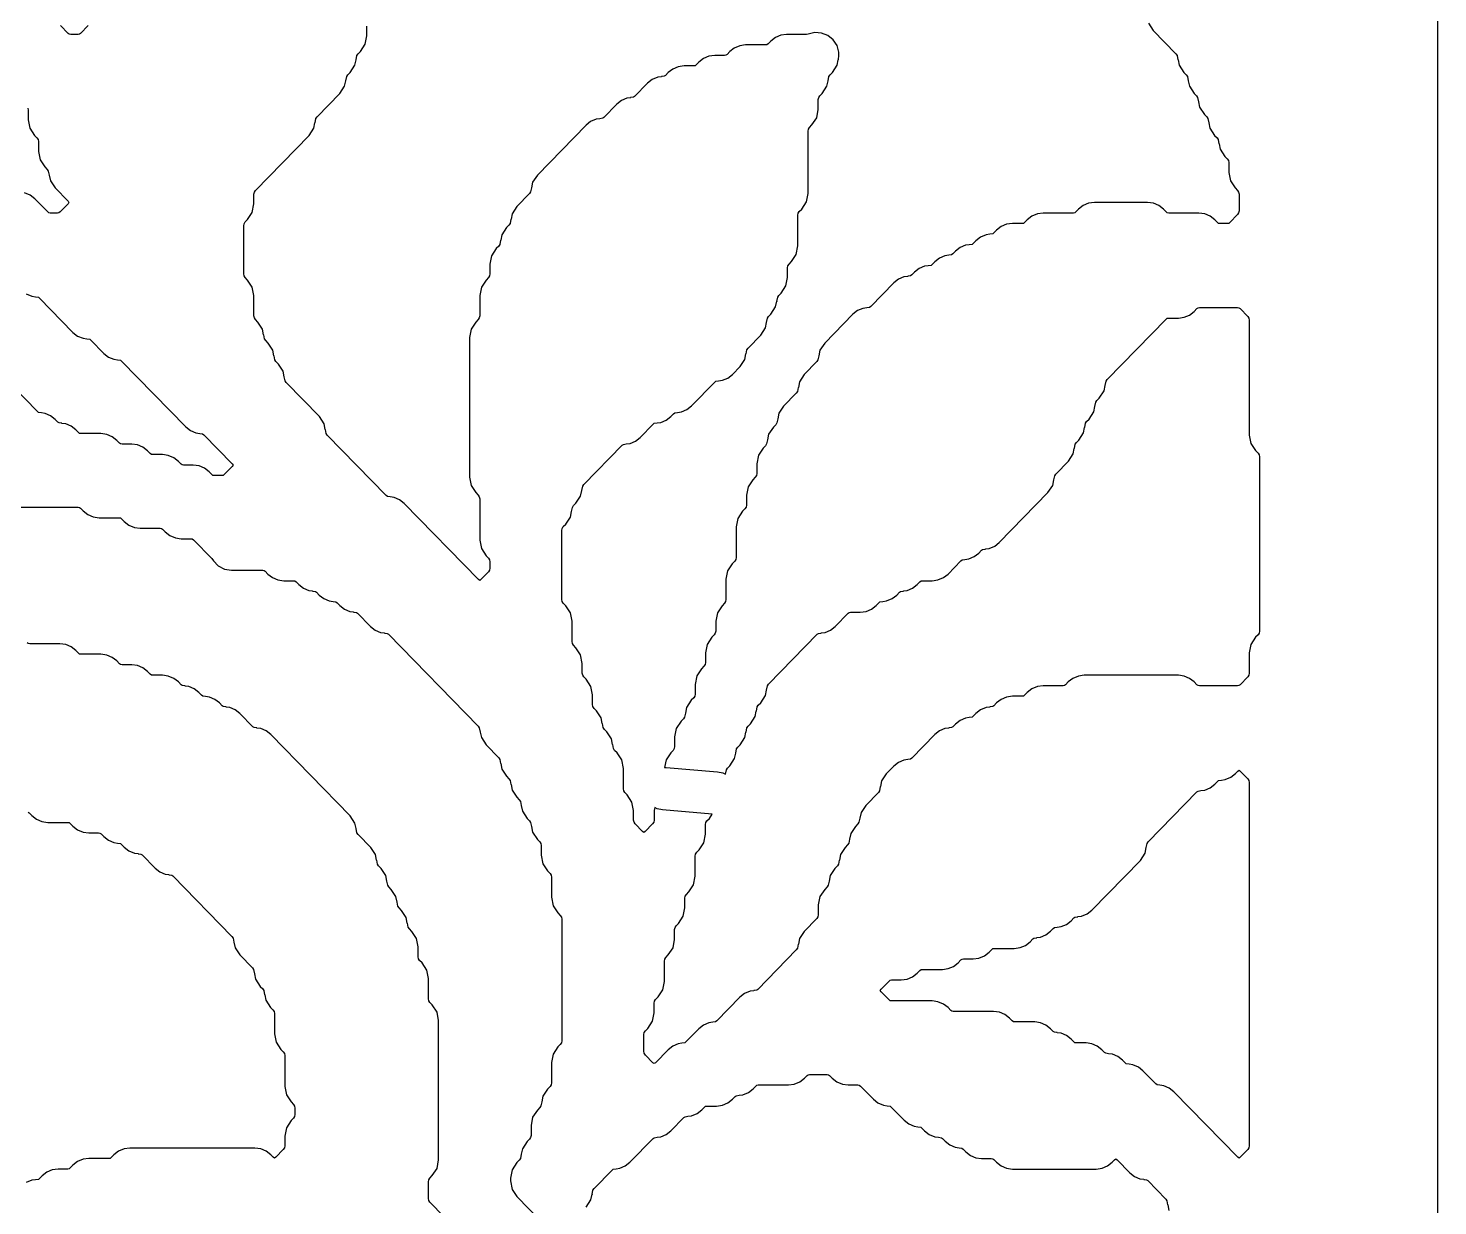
# Model space of a CAD drawing. Header units: millimetres. Extents: x 0 to 63, y 0 to 126.
# Drawn here: x 31.63 to 63.27, y 73.14 to 99.57 of the extents above; entities that cross this region are included whole.
import ezdxf

# ---------------------------------------------------------------- set-up
doc = ezdxf.new("R2010")
doc.units = ezdxf.units.MM
doc.layers.add('CUT', color=1, linetype='Continuous')

msp = doc.modelspace()

# ---------------------------------------------------------------- linework, layer by layer
at = {"layer": 'CUT'}
for points in [[(50.134, 0), (50.134, 3), (63.2679, 3), (63.2679, 123), (50.134, 123), (50.134, 126), (42.134, 126), (42.134, 123), (21.134, 123), (21.134, 126), (13.134, 126), (13.134, 123), (0, 123), (0, 3), (13.134, 3), (13.134, 0), (21.134, 0), (21.134, 3), (42.134, 3), (42.134, 0)], [(50.9795, 78.2042), (51.011, 78.2084), (51.2277, 78.2084), (51.3591, 78.226), (51.4812, 78.2774), (51.5855, 78.3591), (51.6454, 78.4204), (51.6704, 78.44), (51.7019, 78.4442), (52.1489, 78.4442), (52.2802, 78.4618), (52.4023, 78.5132), (52.5066, 78.5949), (52.5665, 78.6562), (52.5915, 78.6758), (52.623, 78.68), (52.8397, 78.68), (52.971, 78.6976), (53.0931, 78.749), (53.1974, 78.8306), (53.2573, 78.892), (53.2824, 78.9116), (53.3139, 78.9158), (53.7609, 78.9158), (53.8922, 78.9333), (54.0143, 78.9848), (54.1186, 79.0664), (54.1785, 79.1278), (54.2035, 79.1474), (54.268, 79.156), (54.2677, 79.1578), (54.3527, 79.1691), (54.4748, 79.2205), (54.5791, 79.3022), (54.639, 79.3636), (54.6641, 79.3832), (54.7285, 79.3918), (54.7283, 79.3936), (54.8133, 79.4049), (54.9354, 79.4563), (55.0397, 79.538), (55.0996, 79.5994), (55.1246, 79.6189), (55.1891, 79.6276), (55.1889, 79.6293), (55.2739, 79.6407), (55.396, 79.6921), (55.5003, 79.7738), (56.5925, 80.8922), (56.6979, 81.0529), (56.7224, 81.1782), (56.7255, 81.1776), (56.7436, 81.2701), (56.7687, 81.3084), (57.863, 82.4288), (57.888, 82.4484), (57.9525, 82.457), (57.9523, 82.4588), (58.0373, 82.4702), (58.1594, 82.5216), (58.2637, 82.6033), (58.3236, 82.6646), (58.3486, 82.6842), (58.4131, 82.6928), (58.4128, 82.6946), (58.4978, 82.706), (58.6199, 82.7574), (58.7242, 82.8391), (58.7795, 82.8956), (58.8074, 82.9163), (58.8353, 82.8956), (59.0038, 82.7231), (59.0289, 82.6848), (59.0377, 82.6399), (59.0377, 74.4843), (59.0289, 74.4394), (59.0038, 74.4011), (58.8353, 74.2286), (58.8074, 74.2079), (58.7795, 74.2286), (57.3425, 75.6999), (57.2382, 75.7816), (57.1161, 75.833), (57.0311, 75.8443), (57.0314, 75.8461), (56.9669, 75.8547), (56.9419, 75.8743), (56.6517, 76.1715), (56.5474, 76.2531), (56.4253, 76.3046), (56.3403, 76.3159), (56.3405, 76.3177), (56.276, 76.3263), (56.251, 76.3459), (56.1911, 76.4072), (56.0868, 76.4889), (55.9647, 76.5403), (55.8797, 76.5517), (55.8799, 76.5535), (55.8155, 76.5621), (55.7905, 76.5817), (55.7305, 76.643), (55.6262, 76.7247), (55.5042, 76.7761), (55.3728, 76.7937), (55.1561, 76.7937), (55.1246, 76.7979), (55.0996, 76.8175), (55.0397, 76.8788), (54.9354, 76.9605), (54.8133, 77.0119), (54.7283, 77.0233), (54.7285, 77.0251), (54.6641, 77.0337), (54.639, 77.0533), (54.5791, 77.1146), (54.4748, 77.1963), (54.3527, 77.2477), (54.2214, 77.2653), (53.7744, 77.2653), (53.7429, 77.2695), (53.7179, 77.2891), (53.658, 77.3504), (53.5537, 77.4321), (53.4316, 77.4835), (53.3003, 77.5011), (52.3927, 77.5011), (52.3612, 77.5053), (52.3362, 77.5249), (52.2763, 77.5862), (52.172, 77.6679), (52.0499, 77.7193), (51.9186, 77.7368), (51.011, 77.7368), (50.9795, 77.7411), (50.9545, 77.7606), (50.7746, 77.9449), (50.7548, 77.9726), (50.7746, 78.0004), (50.9545, 78.1846)]]:
    msp.add_lwpolyline(points, close=True, dxfattribs=at)
for points in [[(56.7718, 99.6803), (56.8771, 99.5196), (57.3918, 98.9926), (57.4169, 98.9543), (57.435, 98.8618), (57.4381, 98.8624), (57.4626, 98.7372), (57.568, 98.5764), (57.6221, 98.521), (57.6472, 98.4827), (57.6653, 98.3902), (57.6684, 98.3908), (57.6929, 98.2656), (57.7983, 98.1048), (57.8524, 98.0494), (57.8775, 98.0112), (57.8956, 97.9186), (57.8987, 97.9192), (57.9232, 97.794), (58.0285, 97.6333), (58.0826, 97.5779), (58.1077, 97.5396), (58.1259, 97.4471), (58.1289, 97.4477), (58.1535, 97.3224), (58.2588, 97.1617), (58.3129, 97.1063), (58.338, 97.068), (58.3561, 96.9755), (58.3592, 96.9761), (58.3838, 96.8508), (58.4891, 96.6901), (58.5432, 96.6347), (58.5683, 96.5964), (58.5771, 96.5515), (58.5771, 96.3321), (58.614, 96.1435), (58.7194, 95.9827), (58.7735, 95.9273), (58.7986, 95.889), (58.8074, 95.8441), (58.8074, 95.4696), (58.7986, 95.4246), (58.7735, 95.3864), (58.6003, 95.2091), (58.5753, 95.1895), (58.5438, 95.1853), (58.3801, 95.1853), (58.3486, 95.1895), (58.3236, 95.2091), (58.2637, 95.2704), (58.1594, 95.3521), (58.0373, 95.4035), (57.906, 95.4211), (57.2287, 95.4211), (57.1972, 95.4253), (57.1722, 95.4449), (57.1122, 95.5062), (57.0079, 95.5879), (56.8859, 95.6393), (56.7545, 95.6568), (55.5637, 95.6568), (55.4324, 95.6393), (55.3103, 95.5879), (55.206, 95.5062), (55.1461, 95.4449), (55.1211, 95.4253), (55.0896, 95.4211), (54.4123, 95.4211), (54.281, 95.4035), (54.1589, 95.3521), (54.0546, 95.2704), (53.9947, 95.2091), (53.9697, 95.1895), (53.9382, 95.1853), (53.7214, 95.1853), (53.5901, 95.1677), (53.468, 95.1163), (53.3637, 95.0346), (53.3038, 94.9733), (53.2788, 94.9537), (53.2143, 94.9451), (53.2146, 94.9433), (53.1296, 94.9319), (53.0075, 94.8805), (52.9032, 94.7988), (52.8433, 94.7375), (52.8182, 94.7179), (52.7538, 94.7093), (52.754, 94.7075), (52.669, 94.6961), (52.5469, 94.6447), (52.4426, 94.563), (52.3827, 94.5017), (52.3577, 94.4821), (52.2932, 94.4735), (52.2935, 94.4717), (52.2084, 94.4603), (52.0863, 94.4089), (51.982, 94.3272), (51.9221, 94.2659), (51.8971, 94.2463), (51.8327, 94.2377), (51.8329, 94.2359), (51.7479, 94.2246), (51.6258, 94.1731), (51.5215, 94.0915), (51.4616, 94.0301), (51.4366, 94.0105), (51.3721, 94.0019), (51.3723, 94.0001), (51.2873, 93.9888), (51.1652, 93.9373), (51.0609, 93.8557), (50.5404, 93.3227), (50.5154, 93.3032), (50.451, 93.2945), (50.4512, 93.2928), (50.3662, 93.2814), (50.2441, 93.23), (50.1398, 93.1483), (49.5081, 92.5015), (49.4027, 92.3407), (49.3782, 92.2155), (49.3751, 92.2161), (49.357, 92.1236), (49.3319, 92.0853), (49.0475, 91.7941), (48.9421, 91.6334), (48.9176, 91.5081), (48.9145, 91.5087), (48.8964, 91.4162), (48.8713, 91.3779), (48.5869, 91.0867), (48.4816, 90.926), (48.4571, 90.8008), (48.454, 90.8014), (48.4358, 90.7088), (48.4108, 90.6706), (48.3567, 90.6152), (48.2513, 90.4544), (48.2268, 90.3292), (48.2237, 90.3298), (48.2056, 90.2373), (48.1805, 90.199), (48.1264, 90.1436), (48.021, 89.9828), (47.9841, 89.7942), (47.9841, 89.5748), (47.9753, 89.5299), (47.9502, 89.4916), (47.8961, 89.4362), (47.7907, 89.2755), (47.7538, 89.0869), (47.7538, 88.8674), (47.745, 88.8225), (47.7199, 88.7842), (47.6658, 88.7289), (47.5604, 88.5681), (47.5235, 88.3795), (47.5235, 87.6885), (47.5147, 87.6436), (47.4896, 87.6053), (47.4355, 87.5499), (47.3302, 87.3892), (47.2932, 87.2006), (47.2932, 86.7453), (47.2844, 86.7004), (47.2593, 86.6621), (47.2052, 86.6067), (47.0999, 86.446), (47.0629, 86.2574), (47.0629, 86.038), (47.0541, 85.9931), (47.0291, 85.9548), (46.975, 85.8994), (46.8696, 85.7386), (46.8327, 85.55), (46.8327, 85.3306), (46.8239, 85.2857), (46.7988, 85.2474), (46.7447, 85.192), (46.6393, 85.0313), (46.6024, 84.8427), (46.6024, 84.6232), (46.5936, 84.5783), (46.5685, 84.54), (46.5144, 84.4846), (46.409, 84.3239), (46.3845, 84.1986), (46.3814, 84.1993), (46.3633, 84.1067), (46.3382, 84.0685), (46.2841, 84.0131), (46.1787, 83.8523), (46.1418, 83.6637), (46.1418, 83.4443), (46.133, 83.3994), (46.1079, 83.3611), (46.0538, 83.3057), (45.9485, 83.145), (45.9157, 82.9777), (45.9518, 82.9794), (47.1032, 82.8824), (47.2256, 82.8557), (47.2805, 82.8273), (47.2808, 82.8287), (47.2839, 82.8281), (47.302, 82.9206), (47.3271, 82.9589), (47.3812, 83.0143), (47.4866, 83.175), (47.5111, 83.3003), (47.5142, 83.2997), (47.5323, 83.3922), (47.5574, 83.4305), (47.6115, 83.4859), (47.7169, 83.6466), (47.7414, 83.7719), (47.7445, 83.7713), (47.7626, 83.8638), (47.7877, 83.9021), (47.8418, 83.9575), (47.9471, 84.1182), (47.9717, 84.2435), (47.9748, 84.2429), (47.9929, 84.3354), (48.018, 84.3736), (48.0721, 84.429), (48.1774, 84.5898), (48.202, 84.715), (48.205, 84.7144), (48.2232, 84.8069), (48.2482, 84.8452), (49.3425, 85.9657), (49.3675, 85.9853), (49.432, 85.9939), (49.4318, 85.9957), (49.5168, 86.007), (49.6389, 86.0584), (49.7432, 86.1401), (50.0334, 86.4373), (50.0584, 86.4568), (50.0899, 86.4611), (50.3066, 86.4611), (50.4379, 86.4786), (50.56, 86.53), (50.6643, 86.6117), (50.7242, 86.673), (50.7492, 86.6926), (50.8137, 86.7012), (50.8135, 86.703), (50.8985, 86.7144), (51.0206, 86.7658), (51.1249, 86.8475), (51.1848, 86.9088), (51.2098, 86.9284), (51.2743, 86.937), (51.274, 86.9388), (51.3591, 86.9502), (51.4812, 87.0016), (51.5855, 87.0833), (51.6454, 87.1446), (51.6704, 87.1642), (51.7019, 87.1684), (51.9186, 87.1684), (52.0499, 87.186), (52.172, 87.2374), (52.2763, 87.3191), (52.5665, 87.6162), (52.5915, 87.6358), (52.656, 87.6444), (52.6557, 87.6462), (52.7408, 87.6576), (52.8628, 87.709), (52.9672, 87.7906), (53.0271, 87.852), (53.0521, 87.8716), (53.1165, 87.8802), (53.1163, 87.882), (53.2013, 87.8933), (53.3234, 87.9448), (53.4277, 88.0264), (54.52, 89.1448), (54.6253, 89.3056), (54.6499, 89.4308), (54.653, 89.4302), (54.6711, 89.5227), (54.6962, 89.561), (54.9806, 89.8522), (55.0859, 90.0129), (55.1104, 90.1382), (55.1135, 90.1376), (55.1316, 90.2301), (55.1567, 90.2684), (55.2108, 90.3238), (55.3162, 90.4845), (55.3407, 90.6098), (55.3438, 90.6092), (55.3619, 90.7017), (55.387, 90.74), (55.4411, 90.7954), (55.5465, 90.9561), (55.571, 91.0814), (55.5741, 91.0807), (55.5922, 91.1733), (55.6173, 91.2115), (55.6714, 91.2669), (55.7768, 91.4277), (55.8013, 91.5529), (55.8044, 91.5523), (55.8225, 91.6448), (55.8476, 91.6831), (57.1722, 93.0394), (57.1972, 93.0589), (57.2287, 93.0632), (57.4454, 93.0632), (57.5767, 93.0807), (57.6988, 93.1321), (57.8031, 93.2138), (57.863, 93.2751), (57.888, 93.2947), (57.9195, 93.2989), (58.7741, 93.2989), (58.8056, 93.2947), (58.8306, 93.2751), (59.0038, 93.0979), (59.0289, 93.0596), (59.0377, 93.0147), (59.0377, 90.4373), (59.0746, 90.2487), (59.18, 90.088), (59.2341, 90.0326), (59.2592, 89.9943), (59.2679, 89.9494), (59.2679, 86.038), (59.2592, 85.9931), (59.2341, 85.9548), (59.18, 85.8994), (59.0746, 85.7386), (59.0377, 85.55), (59.0377, 85.0948), (59.0289, 85.0499), (59.0038, 85.0116), (58.8306, 84.8343), (58.8056, 84.8147), (58.7741, 84.8105), (57.9195, 84.8105), (57.888, 84.8147), (57.863, 84.8343), (57.8031, 84.8957), (57.6988, 84.9773), (57.5767, 85.0288), (57.4454, 85.0463), (55.3334, 85.0463), (55.2021, 85.0288), (55.08, 84.9773), (54.9757, 84.8957), (54.9158, 84.8343), (54.8908, 84.8147), (54.8593, 84.8105), (54.4123, 84.8105), (54.281, 84.793), (54.1589, 84.7416), (54.0546, 84.6599), (53.9947, 84.5985), (53.9697, 84.5789), (53.9382, 84.5747), (53.7214, 84.5747), (53.5901, 84.5572), (53.468, 84.5058), (53.3637, 84.4241), (53.3038, 84.3627), (53.2788, 84.3432), (53.2143, 84.3345), (53.2146, 84.3328), (53.1296, 84.3214), (53.0075, 84.27), (52.9032, 84.1883), (52.8433, 84.127), (52.8182, 84.1074), (52.7538, 84.0988), (52.754, 84.097), (52.669, 84.0856), (52.5469, 84.0342), (52.4426, 83.9525), (52.3827, 83.8912), (52.3577, 83.8716), (52.2932, 83.863), (52.2935, 83.8612), (52.2084, 83.8498), (52.0863, 83.7984), (51.982, 83.7167), (51.4616, 83.1838), (51.4366, 83.1642), (51.3721, 83.1556), (51.3723, 83.1538), (51.2873, 83.1424), (51.1652, 83.091), (51.0609, 83.0094), (50.8898, 82.8341), (50.7844, 82.6734), (50.7599, 82.5481), (50.7568, 82.5487), (50.7387, 82.4562), (50.7136, 82.4179), (50.4292, 82.1267), (50.3238, 81.966), (50.2993, 81.8408), (50.2962, 81.8414), (50.2781, 81.7488), (50.253, 81.7106), (50.1989, 81.6552), (50.0936, 81.4944), (50.069, 81.3692), (50.0659, 81.3698), (50.0478, 81.2773), (50.0227, 81.239), (49.9686, 81.1836), (49.8633, 81.0228), (49.8387, 80.8976), (49.8357, 80.8982), (49.8175, 80.8057), (49.7925, 80.7674), (49.7384, 80.712), (49.633, 80.5513), (49.6085, 80.426), (49.6054, 80.4266), (49.5873, 80.3341), (49.5622, 80.2958), (49.5081, 80.2404), (49.4027, 80.0797), (49.3658, 79.8911), (49.3658, 79.6717), (49.357, 79.6267), (49.3319, 79.5885), (49.0475, 79.2973), (48.9421, 79.1365), (48.9176, 79.0113), (48.9145, 79.0119), (48.8964, 78.9194), (48.8713, 78.8811), (48.0073, 77.9964), (47.9823, 77.9768), (47.9178, 77.9682), (47.9181, 77.9664), (47.8331, 77.9551), (47.711, 77.9037), (47.6067, 77.822), (47.0862, 77.2891), (47.0612, 77.2695), (46.9967, 77.2609), (46.9969, 77.2591), (46.9119, 77.2477), (46.7898, 77.1963), (46.6855, 77.1146), (46.3953, 76.8175), (46.3703, 76.7979), (46.3059, 76.7893), (46.3061, 76.7875), (46.2211, 76.7761), (46.099, 76.7247), (45.9947, 76.643), (45.7092, 76.3507), (45.6812, 76.33), (45.6533, 76.3507), (45.4848, 76.5232), (45.4598, 76.5615), (45.451, 76.6064), (45.451, 76.981), (45.4598, 77.0259), (45.4848, 77.0642), (45.539, 77.1196), (45.6443, 77.2803), (45.6812, 77.4689), (45.6812, 77.6883), (45.69, 77.7333), (45.7151, 77.7715), (45.7692, 77.8269), (45.8746, 77.9877), (45.9115, 78.1763), (45.9115, 78.6315), (45.9203, 78.6764), (45.9454, 78.7147), (45.9995, 78.7701), (46.1049, 78.9308), (46.1418, 79.1194), (46.1418, 79.3389), (46.1506, 79.3838), (46.1757, 79.4221), (46.2298, 79.4775), (46.3352, 79.6382), (46.3721, 79.8268), (46.3721, 80.0462), (46.3809, 80.0912), (46.406, 80.1294), (46.4601, 80.1848), (46.5654, 80.3456), (46.6024, 80.5342), (46.6024, 80.9894), (46.6112, 81.0343), (46.6363, 81.0726), (46.6904, 81.128), (46.7957, 81.2887), (46.8327, 81.4773), (46.8327, 81.6968), (46.8415, 81.7417), (46.8665, 81.78), (46.9206, 81.8354), (46.9821, 81.9292), (45.8712, 82.0228), (45.7488, 82.0495), (45.6939, 82.0779), (45.6812, 82.0132), (45.6812, 81.7938), (45.6724, 81.7488), (45.6474, 81.7106), (45.4789, 81.5381), (45.451, 81.5174), (45.4231, 81.5381), (45.2546, 81.7106), (45.2295, 81.7488), (45.2207, 81.7938), (45.2207, 82.0132), (45.1837, 82.2018), (45.0784, 82.3625), (45.0243, 82.4179), (44.9992, 82.4562), (44.9904, 82.5011), (44.9904, 82.9563), (44.9535, 83.145), (44.8481, 83.3057), (44.794, 83.3611), (44.7689, 83.3994), (44.7508, 83.4919), (44.7477, 83.4913), (44.7232, 83.6165), (44.6178, 83.7773), (44.5637, 83.8327), (44.5386, 83.871), (44.5205, 83.9635), (44.5174, 83.9629), (44.4929, 84.0881), (44.3875, 84.2489), (44.3334, 84.3042), (44.3083, 84.3425), (44.2995, 84.3874), (44.2995, 84.6069), (44.2626, 84.7955), (44.1573, 84.9562), (44.1032, 85.0116), (44.0781, 85.0499), (44.0693, 85.0948), (44.0693, 85.3142), (44.0323, 85.5028), (43.927, 85.6636), (43.8729, 85.719), (43.8478, 85.7573), (43.839, 85.8022), (43.839, 86.2574), (43.802, 86.446), (43.6967, 86.6067), (43.6426, 86.6621), (43.6175, 86.7004), (43.6087, 86.7453), (43.6087, 88.2989), (43.6175, 88.3438), (43.6426, 88.3821), (43.6967, 88.4375), (43.802, 88.5982), (43.8266, 88.7235), (43.8297, 88.7229), (43.8478, 88.8154), (43.8729, 88.8536), (43.927, 88.909), (44.0323, 89.0698), (44.0569, 89.195), (44.0599, 89.1944), (44.0781, 89.2869), (44.1032, 89.3252), (44.9672, 90.2099), (44.9922, 90.2295), (45.0566, 90.2381), (45.0564, 90.2399), (45.1414, 90.2512), (45.2635, 90.3027), (45.3678, 90.3843), (45.658, 90.6815), (45.683, 90.7011), (45.7475, 90.7097), (45.7472, 90.7115), (45.8323, 90.7228), (45.9544, 90.7742), (46.0587, 90.8559), (46.1186, 90.9173), (46.1436, 90.9368), (46.2081, 90.9455), (46.2078, 90.9472), (46.2928, 90.9586), (46.4149, 91.01), (46.5192, 91.0917), (47.0397, 91.6246), (47.0647, 91.6442), (47.1292, 91.6528), (47.1289, 91.6546), (47.214, 91.666), (47.3361, 91.7174), (47.4404, 91.7991), (47.6115, 91.9743), (47.7169, 92.135), (47.7414, 92.2603), (47.7445, 92.2597), (47.7626, 92.3522), (47.7877, 92.3905), (48.0721, 92.6817), (48.1774, 92.8424), (48.202, 92.9677), (48.205, 92.9671), (48.2232, 93.0596), (48.2482, 93.0979), (48.3023, 93.1533), (48.4077, 93.314), (48.4322, 93.4392), (48.4353, 93.4386), (48.4534, 93.5312), (48.4785, 93.5694), (48.5326, 93.6248), (48.638, 93.7856), (48.6749, 93.9742), (48.6749, 94.1936), (48.6837, 94.2385), (48.7088, 94.2768), (48.7629, 94.3322), (48.8683, 94.4929), (48.9052, 94.6815), (48.9052, 95.3726), (48.914, 95.4175), (48.9391, 95.4558), (48.9932, 95.5111), (49.0986, 95.6719), (49.1355, 95.8605), (49.1355, 97.2589), (49.1443, 97.3038), (49.1694, 97.3421), (49.2235, 97.3975), (49.3288, 97.5582), (49.3658, 97.7468), (49.3658, 97.9662), (49.3746, 98.0112), (49.3997, 98.0494), (49.4538, 98.1048), (49.5591, 98.2656), (49.5836, 98.3908), (49.5867, 98.3902), (49.6049, 98.4827), (49.6299, 98.521), (49.684, 98.5764), (49.7894, 98.7372), (49.8139, 98.8624), (49.817, 98.8618), (49.8201, 98.8773), (49.8208, 98.8977), (49.8263, 98.9258), (49.8263, 98.9579), (49.8232, 98.9579), (49.826, 99.031), (49.785, 99.1793), (49.7008, 99.3081), (49.5814, 99.4052), (49.4382, 99.4614), (49.2846, 99.4714), (49.1353, 99.4342), (49.1343, 99.4338), (49.1022, 99.4295), (48.6552, 99.4295), (48.5239, 99.4119), (48.4018, 99.3605), (48.2975, 99.2788), (48.2376, 99.2175), (48.2126, 99.1979), (48.1811, 99.1937), (47.7341, 99.1937), (47.6028, 99.1761), (47.4807, 99.1247), (47.3764, 99.043), (47.3165, 98.9817), (47.2915, 98.9621), (47.26, 98.9579), (47.0432, 98.9579), (46.9119, 98.9403), (46.7898, 98.8889), (46.6855, 98.8072), (46.6256, 98.7459), (46.6006, 98.7263), (46.5691, 98.7221), (46.3524, 98.7221), (46.2211, 98.7046), (46.099, 98.6531), (45.9947, 98.5715), (45.9348, 98.5101), (45.9098, 98.4905), (45.8453, 98.4819), (45.8455, 98.4801), (45.7605, 98.4688), (45.6384, 98.4173), (45.5341, 98.3357), (45.2439, 98.0385), (45.2189, 98.0189), (45.1544, 98.0103), (45.1547, 98.0085), (45.0697, 97.9972), (44.9476, 97.9458), (44.8433, 97.8641), (44.5531, 97.567), (44.5281, 97.5474), (44.4636, 97.5388), (44.4638, 97.537), (44.3788, 97.5256), (44.2567, 97.4742), (44.1524, 97.3925), (43.0601, 96.2741), (42.9548, 96.1134), (42.9303, 95.9881), (42.9272, 95.9887), (42.9091, 95.8962), (42.884, 95.8579), (42.5996, 95.5667), (42.4942, 95.406), (42.4697, 95.2808), (42.4666, 95.2814), (42.4485, 95.1888), (42.4234, 95.1506), (42.3693, 95.0952), (42.2639, 94.9344), (42.2394, 94.8092), (42.2363, 94.8098), (42.2182, 94.7173), (42.1931, 94.679), (42.139, 94.6236), (42.0337, 94.4628), (41.9967, 94.2742), (41.9967, 94.0548), (41.9879, 94.0099), (41.9628, 93.9716), (41.9087, 93.9162), (41.8034, 93.7555), (41.7664, 93.5669), (41.7664, 93.1117), (41.7576, 93.0667), (41.7325, 93.0285), (41.6784, 92.9731), (41.5731, 92.8123), (41.5361, 92.6237), (41.5361, 89.4942), (41.5731, 89.3056), (41.6784, 89.1448), (41.7325, 89.0894), (41.7576, 89.0512), (41.7664, 89.0062), (41.7664, 88.0794), (41.8034, 87.8908), (41.9087, 87.7301), (41.9628, 87.6747), (41.9879, 87.6364), (41.9967, 87.5915), (41.9967, 87.4527), (41.9879, 87.4078), (41.9628, 87.3695), (41.7943, 87.197), (41.7664, 87.1763), (41.7385, 87.197), (40.0713, 88.9041), (39.967, 88.9858), (39.8449, 89.0372), (39.7599, 89.0485), (39.7601, 89.0503), (39.6957, 89.0589), (39.6706, 89.0785), (38.3461, 90.4348), (38.321, 90.4731), (38.3029, 90.5656), (38.2998, 90.565), (38.2752, 90.6902), (38.1699, 90.851), (37.4249, 91.6137), (37.3998, 91.652), (37.3817, 91.7445), (37.3786, 91.7439), (37.3541, 91.8692), (37.2488, 92.0299), (37.1947, 92.0853), (37.1696, 92.1236), (37.1514, 92.2161), (37.1484, 92.2155), (37.1238, 92.3407), (37.0185, 92.5015), (36.9644, 92.5569), (36.9393, 92.5952), (36.9212, 92.6877), (36.9181, 92.6871), (36.8935, 92.8123), (36.7882, 92.9731), (36.7341, 93.0285), (36.709, 93.0667), (36.7002, 93.1117), (36.7002, 93.5669), (36.6633, 93.7555), (36.5579, 93.9162), (36.5038, 93.9716), (36.4787, 94.0099), (36.4699, 94.0548), (36.4699, 95.1368), (36.4787, 95.1817), (36.5038, 95.22), (36.5579, 95.2754), (36.6633, 95.4361), (36.7002, 95.6247), (36.7002, 95.8441), (36.709, 95.889), (36.7341, 95.9273), (37.9396, 97.1617), (38.045, 97.3224), (38.0695, 97.4477), (38.0726, 97.4471), (38.0907, 97.5396), (38.1158, 97.5779), (38.6305, 98.1048), (38.7358, 98.2656), (38.7603, 98.3908), (38.7634, 98.3902), (38.7815, 98.4827), (38.8066, 98.521), (38.8607, 98.5764), (38.9661, 98.7372), (38.9906, 98.8624), (38.9937, 98.8618), (39.0118, 98.9543), (39.0369, 98.9926), (39.091, 99.048), (39.1964, 99.2087), (39.2333, 99.3973), (39.2333, 99.6168)], [(32.9818, 99.6306), (32.8086, 99.4533), (32.7836, 99.4337), (32.7521, 99.4295), (32.5884, 99.4295), (32.5569, 99.4337), (32.5319, 99.4533), (32.3587, 99.6306)], [(31.6252, 97.7754), (31.634, 97.7304), (31.634, 97.511), (31.6709, 97.3224), (31.7763, 97.1617), (31.8304, 97.1063), (31.8555, 97.068), (31.8643, 97.0231), (31.8643, 96.8037), (31.9012, 96.615), (32.0066, 96.4543), (32.0607, 96.3989), (32.0857, 96.3606), (32.1039, 96.2681), (32.1069, 96.2687), (32.1315, 96.1435), (32.2368, 95.9827), (32.528, 95.6846), (32.5478, 95.6568), (32.528, 95.6291), (32.3481, 95.4449), (32.3231, 95.4253), (32.2916, 95.4211), (32.1278, 95.4211), (32.0963, 95.4253), (32.0713, 95.4449), (31.7811, 95.742), (31.6768, 95.8237), (31.5547, 95.8751)], [(31.5911, 93.6037), (31.7132, 93.5523), (31.7983, 93.5409), (31.798, 93.5391), (31.8625, 93.5305), (31.8875, 93.5109), (32.6383, 92.7422), (32.7426, 92.6605), (32.8647, 92.6091), (32.9497, 92.5978), (32.9494, 92.596), (33.0139, 92.5874), (33.0389, 92.5678), (33.3291, 92.2706), (33.4334, 92.189), (33.5555, 92.1376), (33.6405, 92.1262), (33.6403, 92.1244), (33.7047, 92.1158), (33.7298, 92.0962), (35.1714, 90.6201), (35.2757, 90.5384), (35.3978, 90.487), (35.4828, 90.4757), (35.4825, 90.4739), (35.547, 90.4653), (35.572, 90.4457), (36.2126, 89.7898), (36.2323, 89.7621), (36.2126, 89.7344), (36.0326, 89.5501), (36.0076, 89.5305), (35.9761, 89.5263), (35.8123, 89.5263), (35.7808, 89.5305), (35.7558, 89.5501), (35.6959, 89.6115), (35.5916, 89.6931), (35.4695, 89.7446), (35.3382, 89.7621), (35.1215, 89.7621), (35.09, 89.7663), (35.065, 89.7859), (35.0051, 89.8472), (34.9008, 89.9289), (34.7787, 89.9803), (34.6474, 89.9979), (34.4306, 89.9979), (34.3991, 90.0021), (34.3741, 90.0217), (34.3142, 90.083), (34.2099, 90.1647), (34.0878, 90.2161), (33.9565, 90.2337), (33.7398, 90.2337), (33.7083, 90.2379), (33.6833, 90.2575), (33.6234, 90.3188), (33.5191, 90.4005), (33.397, 90.4519), (33.2657, 90.4695), (32.8187, 90.4695), (32.7872, 90.4737), (32.7621, 90.4933), (32.7022, 90.5546), (32.5979, 90.6363), (32.4758, 90.6877), (32.3908, 90.6991), (32.3911, 90.7009), (32.3266, 90.7095), (32.3016, 90.7291), (32.2417, 90.7904), (32.1374, 90.8721), (32.0153, 90.9235), (31.9303, 90.9349), (31.9305, 90.9366), (31.866, 90.9453), (31.841, 90.9649), (30.3994, 92.4409)], [(30.5158, 88.8189), (32.7521, 88.8189), (32.7836, 88.8147), (32.8086, 88.7951), (32.8685, 88.7338), (32.9728, 88.6521), (33.0949, 88.6007), (33.2262, 88.5832), (33.6733, 88.5832), (33.7047, 88.5789), (33.7298, 88.5594), (33.7897, 88.498), (33.894, 88.4163), (34.0161, 88.3649), (34.1474, 88.3474), (34.5944, 88.3474), (34.6259, 88.3432), (34.6509, 88.3236), (34.7108, 88.2622), (34.8151, 88.1805), (34.9372, 88.1291), (35.0685, 88.1116), (35.2852, 88.1116), (35.3167, 88.1074), (35.3417, 88.0878), (35.752, 87.6677), (35.7901, 87.6142), (35.901, 87.5016), (36.0414, 87.4292), (36.1974, 87.4042), (36.8972, 87.4042), (36.9287, 87.4), (36.9537, 87.3804), (37.0136, 87.3191), (37.1179, 87.2374), (37.24, 87.186), (37.3713, 87.1684), (37.5881, 87.1684), (37.6196, 87.1642), (37.6446, 87.1446), (37.7045, 87.0833), (37.8088, 87.0016), (37.9309, 86.9502), (38.0159, 86.9388), (38.0157, 86.937), (38.0801, 86.9284), (38.1051, 86.9088), (38.1651, 86.8475), (38.2694, 86.7658), (38.3915, 86.7144), (38.4765, 86.703), (38.4762, 86.7012), (38.5407, 86.6926), (38.5657, 86.673), (38.6256, 86.6117), (38.7299, 86.53), (38.852, 86.4786), (38.937, 86.4672), (38.9368, 86.4655), (39.0013, 86.4568), (39.0263, 86.4373), (39.3165, 86.1401), (39.4208, 86.0584), (39.5429, 86.007), (39.6279, 85.9957), (39.6276, 85.9939), (39.6921, 85.9853), (39.7171, 85.9657), (41.7325, 83.9021), (41.7576, 83.8638), (41.7758, 83.7713), (41.7788, 83.7719), (41.8034, 83.6466), (41.9087, 83.4859), (42.1931, 83.1947), (42.2182, 83.1564), (42.2363, 83.0639), (42.2394, 83.0645), (42.2639, 82.9393), (42.3693, 82.7785), (42.4234, 82.7231), (42.4485, 82.6848), (42.4666, 82.5923), (42.4697, 82.5929), (42.4942, 82.4677), (42.5996, 82.3069), (42.6537, 82.2515), (42.6788, 82.2133), (42.6969, 82.1207), (42.7, 82.1214), (42.7245, 81.9961), (42.8299, 81.8354), (42.884, 81.78), (42.9091, 81.7417), (42.9272, 81.6492), (42.9303, 81.6498), (42.9548, 81.5245), (43.0601, 81.3638), (43.1142, 81.3084), (43.1393, 81.2701), (43.1481, 81.2252), (43.1481, 81.0058), (43.1851, 80.8172), (43.2904, 80.6564), (43.3445, 80.601), (43.3696, 80.5627), (43.3784, 80.5178), (43.3784, 80.0626), (43.4154, 79.874), (43.5207, 79.7133), (43.5748, 79.6579), (43.5999, 79.6196), (43.6087, 79.5747), (43.6087, 76.8422), (43.5999, 76.7973), (43.5748, 76.759), (43.5207, 76.7036), (43.4154, 76.5428), (43.3784, 76.3542), (43.3784, 75.899), (43.3696, 75.8541), (43.3445, 75.8158), (43.2904, 75.7604), (43.1851, 75.5997), (43.1605, 75.4744), (43.1575, 75.475), (43.1393, 75.3825), (43.1142, 75.3442), (43.0601, 75.2889), (42.9548, 75.1281), (42.9178, 74.9395), (42.9178, 74.7201), (42.9091, 74.6752), (42.884, 74.6369), (42.8299, 74.5815), (42.7245, 74.4207), (42.7, 74.2955), (42.6969, 74.2961), (42.6788, 74.2036), (42.6537, 74.1653), (42.5996, 74.1099), (42.4942, 73.9492), (42.4573, 73.7606), (42.4573, 73.6963), (42.4942, 73.5077), (42.5996, 73.3469), (43.1358, 72.7978)], [(41.2826, 72.5733), (40.6489, 73.2221), (40.6238, 73.2604), (40.615, 73.3053), (40.615, 73.6799), (40.6238, 73.7248), (40.6489, 73.7631), (40.703, 73.8185), (40.8084, 73.9793), (40.8453, 74.1679), (40.8453, 77.2974), (40.8084, 77.486), (40.703, 77.6467), (40.6489, 77.7021), (40.6238, 77.7404), (40.615, 77.7853), (40.615, 78.2406), (40.5781, 78.4292), (40.4727, 78.5899), (40.4186, 78.6453), (40.3935, 78.6836), (40.3847, 78.7285), (40.3847, 78.9479), (40.3478, 79.1365), (40.2424, 79.2973), (40.1883, 79.3527), (40.1632, 79.391), (40.1451, 79.4835), (40.142, 79.4829), (40.1175, 79.6081), (40.0122, 79.7689), (39.9581, 79.8242), (39.933, 79.8625), (39.9148, 79.955), (39.9118, 79.9544), (39.8872, 80.0797), (39.7819, 80.2404), (39.7278, 80.2958), (39.7027, 80.3341), (39.6846, 80.4266), (39.6815, 80.426), (39.6569, 80.5513), (39.5516, 80.712), (39.4975, 80.7674), (39.4724, 80.8057), (39.4543, 80.8982), (39.4512, 80.8976), (39.4267, 81.0228), (39.3213, 81.1836), (39.0369, 81.4748), (39.0118, 81.5131), (38.9937, 81.6056), (38.9906, 81.605), (38.9661, 81.7302), (38.8607, 81.891), (37.0776, 83.7167), (36.9733, 83.7984), (36.8512, 83.8498), (36.7662, 83.8612), (36.7664, 83.863), (36.702, 83.8716), (36.677, 83.8912), (36.3868, 84.1883), (36.2825, 84.27), (36.1604, 84.3214), (36.0754, 84.3328), (36.0756, 84.3345), (36.0111, 84.3432), (35.9861, 84.3627), (35.9262, 84.4241), (35.8219, 84.5058), (35.6998, 84.5572), (35.6148, 84.5685), (35.615, 84.5703), (35.5506, 84.5789), (35.5255, 84.5985), (35.4656, 84.6599), (35.3613, 84.7416), (35.2392, 84.793), (35.1542, 84.8043), (35.1545, 84.8061), (35.09, 84.8147), (35.065, 84.8343), (35.0051, 84.8957), (34.9008, 84.9773), (34.7787, 85.0288), (34.6474, 85.0463), (34.4306, 85.0463), (34.3991, 85.0505), (34.3741, 85.0701), (34.3142, 85.1315), (34.2099, 85.2131), (34.0878, 85.2646), (33.9565, 85.2821), (33.7398, 85.2821), (33.7083, 85.2863), (33.6833, 85.3059), (33.6234, 85.3672), (33.5191, 85.4489), (33.397, 85.5003), (33.2657, 85.5179), (32.8187, 85.5179), (32.7872, 85.5221), (32.7621, 85.5417), (32.7022, 85.603), (32.5979, 85.6847), (32.4758, 85.7361), (32.3445, 85.7537), (31.6672, 85.7537), (31.6357, 85.7579), (31.6107, 85.7775)], [(31.6322, 81.9768), (31.6572, 81.9573), (31.7171, 81.8959), (31.8214, 81.8142), (31.9435, 81.7628), (32.0748, 81.7453), (32.5218, 81.7453), (32.5533, 81.7411), (32.5784, 81.7215), (32.6383, 81.6601), (32.7426, 81.5784), (32.8647, 81.527), (32.996, 81.5095), (33.2127, 81.5095), (33.2442, 81.5053), (33.2692, 81.4857), (33.3291, 81.4243), (33.4334, 81.3427), (33.5555, 81.2912), (33.6405, 81.2799), (33.6403, 81.2781), (33.7047, 81.2695), (33.7298, 81.2499), (33.7897, 81.1885), (33.894, 81.1069), (34.0161, 81.0554), (34.1011, 81.0441), (34.1008, 81.0423), (34.1653, 81.0337), (34.1903, 81.0141), (34.4805, 80.717), (34.5848, 80.6353), (34.7069, 80.5839), (34.7919, 80.5725), (34.7917, 80.5707), (34.8562, 80.5621), (34.8812, 80.5425), (36.2057, 79.1863), (36.2308, 79.148), (36.249, 79.0555), (36.252, 79.0561), (36.2766, 78.9308), (36.3819, 78.7701), (36.6663, 78.4789), (36.6914, 78.4406), (36.7095, 78.3481), (36.7126, 78.3487), (36.7371, 78.2235), (36.8425, 78.0627), (36.8966, 78.0073), (36.9217, 77.969), (36.9398, 77.8765), (36.9429, 77.8771), (36.9674, 77.7519), (37.0728, 77.5911), (37.1269, 77.5358), (37.152, 77.4975), (37.1608, 77.4526), (37.1608, 76.9973), (37.1977, 76.8087), (37.3031, 76.648), (37.3572, 76.5926), (37.3823, 76.5543), (37.3911, 76.5094), (37.3911, 75.8184), (37.428, 75.6298), (37.5333, 75.469), (37.5874, 75.4136), (37.6125, 75.3754), (37.6213, 75.3304), (37.6213, 75.1917), (37.6125, 75.1467), (37.5874, 75.1085), (37.5333, 75.0531), (37.428, 74.8923), (37.3911, 74.7037), (37.3911, 74.4843), (37.3823, 74.4394), (37.3572, 74.4011), (37.1887, 74.2286), (37.1608, 74.2079), (37.1329, 74.2286), (37.0776, 74.2851), (36.9733, 74.3668), (36.8512, 74.4182), (36.7199, 74.4358), (33.9171, 74.4358), (33.7858, 74.4182), (33.6637, 74.3668), (33.5594, 74.2851), (33.4995, 74.2238), (33.4745, 74.2042), (33.443, 74.2), (32.996, 74.2), (32.8647, 74.1824), (32.7426, 74.131), (32.6383, 74.0494), (32.5784, 73.988), (32.5533, 73.9684), (32.5218, 73.9642), (32.3051, 73.9642), (32.1738, 73.9467), (32.0517, 73.8952), (31.9474, 73.8136), (31.8875, 73.7522), (31.8625, 73.7326), (31.798, 73.724), (31.7983, 73.7222), (31.7132, 73.7109), (31.5911, 73.6595)], [(44.1573, 73.1111), (44.2626, 73.2719), (44.2871, 73.3971), (44.2902, 73.3965), (44.3083, 73.489), (44.3334, 73.5273), (44.7369, 73.9404), (44.7619, 73.96), (44.8264, 73.9686), (44.8261, 73.9704), (44.9111, 73.9818), (45.0332, 74.0332), (45.1375, 74.1149), (45.658, 74.6478), (45.683, 74.6674), (45.7475, 74.676), (45.7472, 74.6778), (45.8323, 74.6891), (45.9544, 74.7405), (46.0587, 74.8222), (46.3489, 75.1194), (46.3739, 75.1389), (46.4383, 75.1476), (46.4381, 75.1493), (46.5231, 75.1607), (46.6452, 75.2121), (46.7495, 75.2938), (46.8094, 75.3551), (46.8344, 75.3747), (46.8659, 75.3789), (47.0827, 75.3789), (47.214, 75.3965), (47.3361, 75.4479), (47.4404, 75.5296), (47.5003, 75.5909), (47.5253, 75.6105), (47.5897, 75.6191), (47.5895, 75.6209), (47.6745, 75.6323), (47.7966, 75.6837), (47.9009, 75.7654), (47.9608, 75.8267), (47.9858, 75.8463), (48.0173, 75.8505), (48.6946, 75.8505), (48.8259, 75.8681), (48.948, 75.9195), (49.0523, 76.0012), (49.1122, 76.0625), (49.1373, 76.0821), (49.1688, 76.0863), (49.5628, 76.0863), (49.5943, 76.0821), (49.6193, 76.0625), (49.6792, 76.0012), (49.7835, 75.9195), (49.9056, 75.8681), (50.0369, 75.8505), (50.2536, 75.8505), (50.2851, 75.8463), (50.3102, 75.8267), (50.6003, 75.5296), (50.7046, 75.4479), (50.8267, 75.3965), (50.9118, 75.3851), (50.9115, 75.3834), (50.976, 75.3747), (51.001, 75.3551), (51.2912, 75.058), (51.3955, 74.9763), (51.5176, 74.9249), (51.6026, 74.9136), (51.6024, 74.9118), (51.6668, 74.9032), (51.6918, 74.8836), (51.7518, 74.8222), (51.8561, 74.7405), (51.9782, 74.6891), (52.0632, 74.6778), (52.0629, 74.676), (52.1274, 74.6674), (52.1524, 74.6478), (52.2123, 74.5864), (52.3166, 74.5048), (52.4387, 74.4533), (52.5237, 74.442), (52.5235, 74.4402), (52.588, 74.4316), (52.613, 74.412), (52.6729, 74.3506), (52.7772, 74.269), (52.8993, 74.2176), (53.0306, 74.2), (53.2473, 74.2), (53.2788, 74.1958), (53.3038, 74.1762), (53.3637, 74.1149), (53.468, 74.0332), (53.5901, 73.9818), (53.7214, 73.9642), (55.6031, 73.9642), (55.7344, 73.9818), (55.8565, 74.0332), (55.9608, 74.1149), (56.0161, 74.1714), (56.044, 74.1921), (56.0719, 74.1714), (56.3574, 73.8791), (56.4617, 73.7974), (56.5838, 73.746), (56.6688, 73.7346), (56.6686, 73.7328), (56.7331, 73.7242), (56.7581, 73.7046), (57.1615, 73.2915), (57.1866, 73.2533), (57.2047, 73.1607), (57.2078, 73.1614), (57.2323, 73.0361)]]:
    msp.add_lwpolyline(points, dxfattribs=at)

doc.saveas('drawing.dxf')
